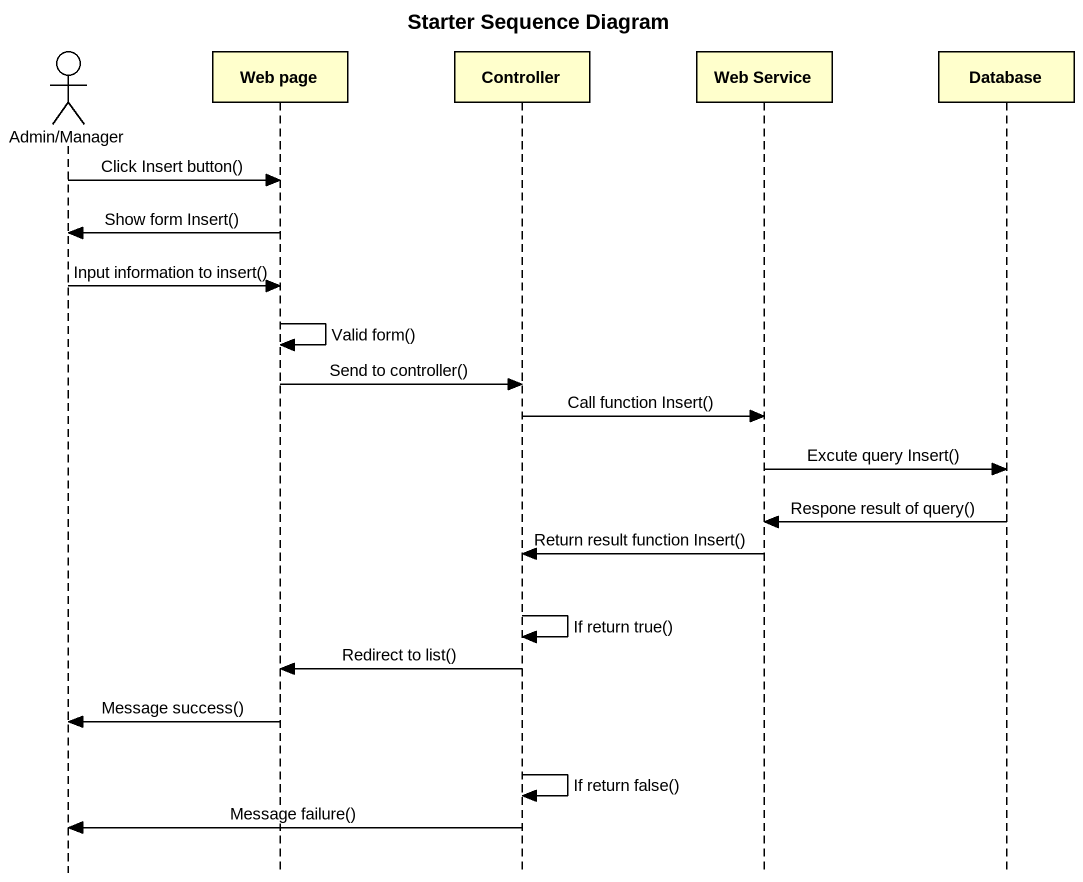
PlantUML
@startuml
title Starter Sequence Diagram
hide footbox
actor "Admin/Manager" as Admin_Manager
participant "Web page" as Web_page
participant Controller
participant "Web Service" as Web_Service
participant "Database" as Database_

Admin_Manager -> Web_page : Click Insert button()
Web_page -> Admin_Manager : Show form Insert()
Admin_Manager -> Web_page : Input information to insert()
Web_page -> Web_page : Valid form()
Web_page -> Controller : Send to controller()
Controller -> Web_Service : Call function Insert()
Web_Service -> Database_ : Excute query Insert()
Database_ -> Web_Service : Respone result of query()
Web_Service -> Controller : Return result function Insert()
Controller -> Controller : If return true()
Controller -> Web_page : Redirect to list()
Web_page -> Admin_Manager : Message success()
Controller -> Controller : If return false()
Controller -> Admin_Manager : Message failure()
@enduml
